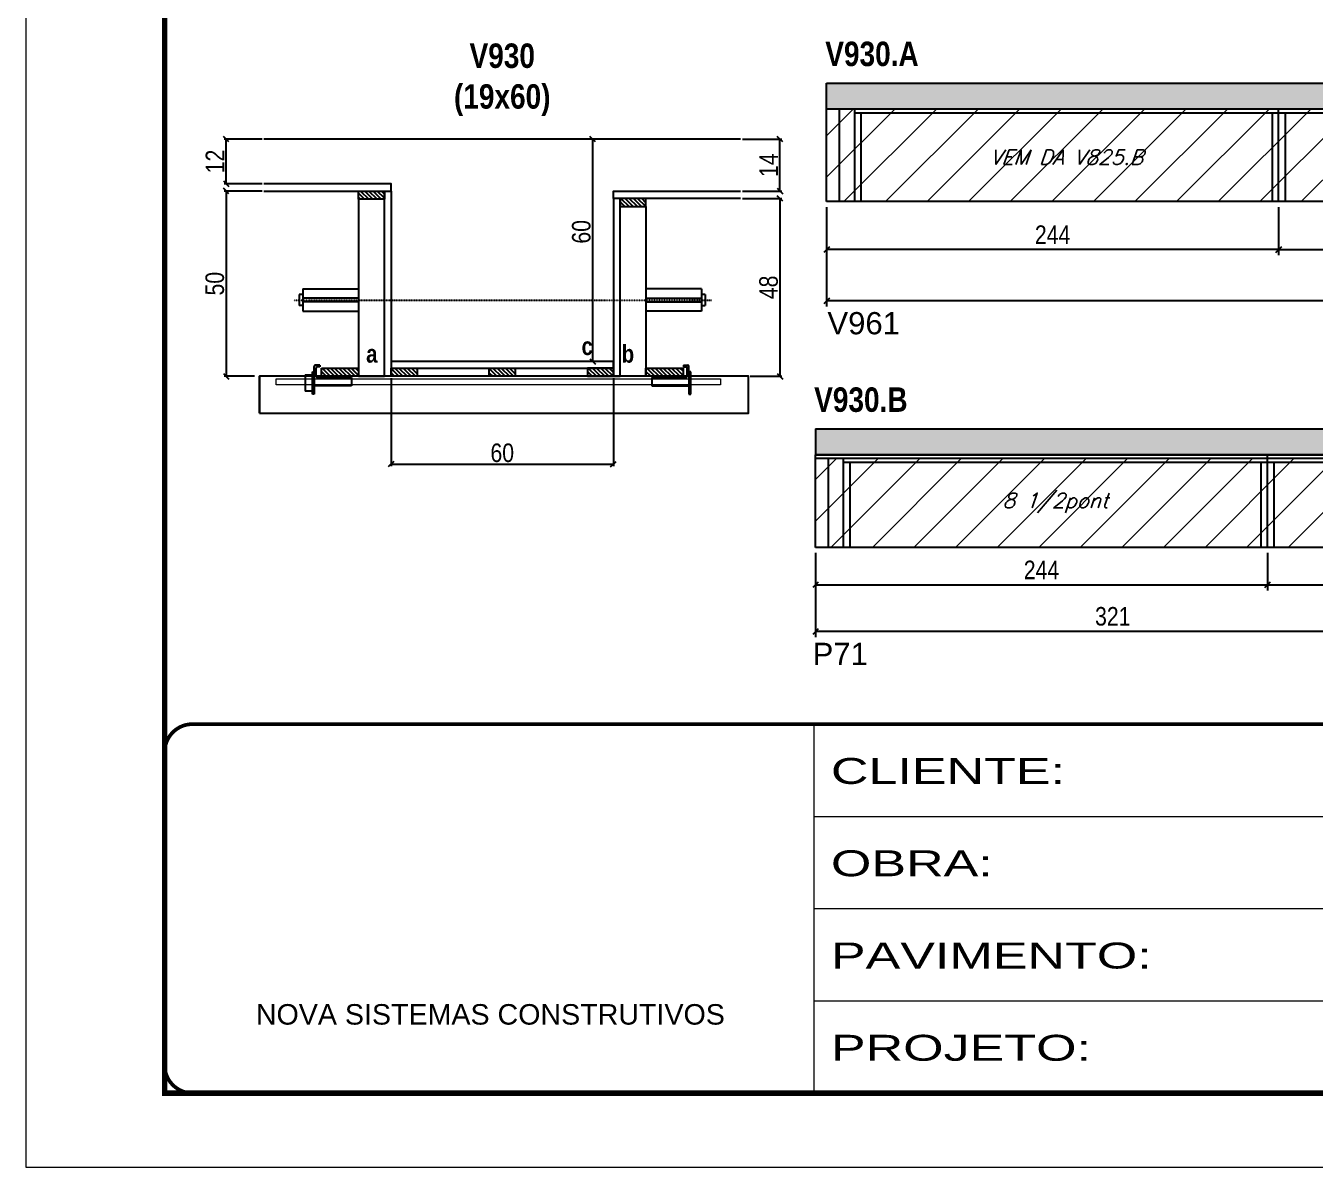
# Model space of a CAD drawing. Extents: x 3309 to 9563, y -2522 to 14608.
# Drawn here: x 8078 to 8774, y 8964 to 9580 of the extents above; entities that cross this region are included whole.
import ezdxf

# ---------------------------------------------------------------- set-up
doc = ezdxf.new("R2010")
doc.units = 0
for name, pattern in [('CONTINUO', [0]), ('DASHED', [0.75, 0.5, -0.25]), ('HIDDEN', [0.375, 0.25, -0.125])]:
    doc.linetypes.add(name, pattern=pattern)
for name, color, linetype in [('5', 5, 'Continuous'), ('barrote', 251, 'Continuous'), ('COTA', 241, 'Continuous'), ('detalhes', 4, 'Continuous'), ('NOMENCLATURA', 7, 'Continuous'), ('Painéis', 200, 'Continuous'), ('presilha', 1, 'Continuous'), ('SARR_2.2x10', 60, 'Continuous'), ('SARR_2.2x7', 40, 'Continuous'), ('SARR_3.5x7', 81, 'Continuous'), ('TENSOR', 3, 'Continuous'), ('texto', 7, 'Continuous')]:
    doc.layers.add(name, color=color, linetype=linetype)
for name, color, linetype, lineweight in [('CONCRETO', 251, 'Continuous', 25), ('Folhas', 255, 'Continuous', 9), ('Hachura', 251, 'Continuous', 9), ('SARRAFO DE PRESSAO', 251, 'DASHED', 9), ('SCO-___-LAJ', 2, 'Continuous', 0)]:
    doc.layers.add(name, color=color, linetype=linetype, lineweight=lineweight)
doc.styles.add('ARIAL', font='arial.ttf')
doc.styles.add('COTA TECNICA', font='techl___.ttf', dxfattribs={"height": 10})
doc.styles.add('COTA TECNICA 2X', font='techl___.ttf', dxfattribs={"height": 10})
doc.styles.add('Romans', font='romans.shx')
doc.styles.get("Standard").update_dxf_attribs({"font": 'arial.ttf'})
doc.styles.add('TECNICA', font='techb___.ttf', dxfattribs={"height": 10})
doc.styles.add('Tecnologia', font='')
doc.styles.get('Tecnologia').set_extended_font_data('Forgotten Futurist')
doc.dimstyles.new('PAINEL', dxfattribs={"dimtxt": 10, "dimasz": 3, "dimexe": 3, "dimexo": 3, "dimgap": 3, "dimtad": 1, "dimdec": 1, "dimzin": 12, "dimdsep": 46, "dimtxsty": 'COTA TECNICA', "dimblk1": 'OBLIQUE', "dimblk2": 'OBLIQUE', "dimsah": 1, "dimcen": 0.9, "dimclrd": 4, "dimclre": 4, "dimclrt": 240, "dimadec": 1, "dimazin": 3, "dimtfac": 1, "dimtdec": 1, "dimtmove": 0, "dimatfit": 3, "dimfxl": 1, "dimtolj": 1, "dimtzin": 12, "dimarcsym": 0})
doc.dimstyles.new('SECAO', dxfattribs={"dimscale": 0.333333, "dimtxt": 5, "dimasz": 9, "dimexe": 3, "dimexo": 3, "dimgap": 3, "dimtad": 1, "dimdec": 1, "dimlfac": 0.5, "dimzin": 12, "dimdsep": 46, "dimtxsty": 'COTA TECNICA 2X', "dimblk1": 'OBLIQUE', "dimblk2": 'OBLIQUE', "dimsah": 1, "dimcen": 0.9, "dimclrd": 4, "dimclre": 4, "dimclrt": 240, "dimadec": 1, "dimazin": 3, "dimtfac": 1, "dimtdec": 1, "dimtmove": 0, "dimatfit": 3, "dimfxl": 1, "dimtolj": 1, "dimtzin": 12, "dimarcsym": 0})

# ---------------------------------------------------------------- blocks, each defined once
blk = doc.blocks.new('9999999999')
at = {"color": 30, "linetype": 'CONTINUO'}
for p, q in [((98564.56, 34230.21), (98564.56, 34429.45)), ((98564.56, 34379.64), (99583.98, 34379.64)), ((98564.56, 34329.83), (99487.98, 34329.83)), ((98564.56, 34280.02), (99487.98, 34280.02))]:
    blk.add_line(p, q, dxfattribs=at)
at = {"color": 30, "linetype": 'CONTINUO', "const_width": 2}
blk.add_lwpolyline([(99583.98, 34230.21), (99583.98, 34414.45, 0.414214), (99568.98, 34429.45), (98228.98, 34429.45, 0.414214), (98213.98, 34414.45), (98213.98, 34245.21, 0.414214), (98228.98, 34230.21), (99583.98, 34230.21)], format="xyb", dxfattribs=at)
at = {"layer": 'Folhas'}
blk.add_lwpolyline([(98138.98, 34190.21), (99623.98, 34190.21), (99623.98, 35240.21), (98138.98, 35240.21)], close=True, dxfattribs=at)
at = {"layer": 'Folhas', "color": 30, "const_width": 3}
blk.add_lwpolyline([(98213.98, 34230.21), (99583.98, 34230.21), (99583.98, 35200.21), (98213.98, 35200.21)], close=True, dxfattribs=at)
at = {"color": 7, "linetype": 'Continuous', "ltscale": 5, "style": 'ARIAL'}
blk.add_text('NOVA SISTEMAS CONSTRUTIVOS', height=11.0592, dxfattribs=at).set_placement((98263.19, 34267.21))
at = {"layer": 'Folhas', "color": 7, "style": 'Tecnologia', "width": 1.5}
for s, p in [('CLIENTE:', (98573.65, 34397.17)), ('OBRA:', (98573.65, 34347.31)), ('PAVIMENTO:', (98573.65, 34297.5)), ('PROJETO:', (98573.65, 34247.69))]:
    blk.add_text(s, height=14, dxfattribs=at).set_placement(p)
blk = doc.blocks.new('PRESILHA METÁLICA 1')
at = {"layer": 'presilha'}
for p, q in [((12, 21), (8.6, 21)), ((12, 21), (12, 19.5)), ((0, 13), (6, 13)), ((0, 13), (0, 0)), ((6, 15.5), (7.5, 15.5)), ((6, -2.5), (6, 15.5)), ((6, 13), (6, 0)), ((7.5, 10.6), (7.5, 19.9)), ((7.5, 15.5), (7.5, -2.5)), ((9, 11.6), (9, 18.9)), ((12, 19.5), (9.6, 19.5)), ((37.5, 11), (9.6, 11)), ((37.5, 11), (37.5, 4.1)), ((6, 0), (0, 0)), ((37.5, 4.1), (7.5, 4.1)), ((7.5, -2.5), (6, -2.5))]:
    blk.add_line(p, q, dxfattribs=at)
for centre, radius, start, end in [((8.6, 19.9), 1.14, 90, 180), ((9.6, 18.9), 0.57, 90, 180), ((9.6, 11.6), 0.57, 180, 270)]:
    blk.add_arc(centre, radius, start, end, dxfattribs=at)
blk = doc.blocks.new('PRESILHA METÁLICA 2')
at = {"layer": 'presilha'}
for p, q in [((-5.2, 23.5), (-5.2, 22)), ((-5.2, 23.5), (-1.9, 23.5)), ((-5.2, 22), (-2.8, 22)), ((-2.2, 14.1), (-2.2, 21.4)), ((-0.8, 14.6), (-0.8, 22.4)), ((-30.8, 13.5), (-30.8, 6.6)), ((-30.8, 13.5), (-2.8, 13.5)), ((0.8, 18), (-0.8, 18)), ((-0.8, 18), (-0.8, 0)), ((0.8, 0), (0.8, 18)), ((-30.8, 6.6), (-0.8, 6.6)), ((-0.8, 0), (0.8, 0))]:
    blk.add_line(p, q, dxfattribs=at)
for centre, radius, start, end in [((-2.8, 21.4), 0.57, 0, 90), ((-1.9, 22.4), 1.14, 0, 90), ((-2.8, 14.1), 0.57, 270, 0)]:
    blk.add_arc(centre, radius, start, end, dxfattribs=at)
blk = doc.blocks.new('_Oblique')
at = {"color": 0, "linetype": 'ByBlock', "lineweight": -2}
blk.add_line((-0.5, -0.5), (0.5, 0.5), dxfattribs=at)
blk = doc.blocks.new('*D1889')
at = {"layer": 'COTA', "color": 4, "lineweight": -2, "transparency": 16777216}
for p, q in [((8205.4, 9490.62), (8185.05, 9490.62)), ((8186.05, 9490.62), (8186.05, 9390.62)), ((8201.28, 9390.62), (8185.05, 9390.62))]:
    blk.add_line(p, q, dxfattribs=at)
at = {"layer": 'Defpoints', "color": 0, "transparency": 16777216}
for p in [(8206.4, 9490.62), (8186.05, 9390.62), (8202.28, 9390.62)]:
    blk.add_point(p, dxfattribs=at)
at = {"layer": 'COTA', "color": 4, "lineweight": -2, "transparency": 16777216, "xscale": 3, "yscale": 3, "zscale": 3}
for p, rotation in [((8186.05, 9490.62), 90), ((8186.05, 9390.62), 270)]:
    blk.add_blockref('_Oblique', p, dxfattribs=dict(at, rotation=rotation))
at = {"layer": 'COTA', "color": 240, "transparency": 16777216, "insert": (8179.94, 9440.62), "char_height": 10, "attachment_point": 5, "rotation": 90, "style": 'COTA TECNICA 2X'}
blk.add_mtext('\\A1;50', dxfattribs=at)
blk = doc.blocks.new('*D1890')
at = {"layer": 'COTA', "color": 4, "lineweight": -2, "transparency": 16777216}
for p, q in [((8464.79, 9486.62), (8486.01, 9486.62)), ((8485.01, 9486.62), (8485.01, 9390.62)), ((8468.91, 9390.62), (8486.01, 9390.62))]:
    blk.add_line(p, q, dxfattribs=at)
at = {"layer": 'Defpoints', "color": 0, "transparency": 16777216}
for p in [(8463.79, 9486.62), (8467.91, 9390.62), (8485.01, 9390.62)]:
    blk.add_point(p, dxfattribs=at)
at = {"layer": 'COTA', "color": 4, "lineweight": -2, "transparency": 16777216, "xscale": 3, "yscale": 3, "zscale": 3}
for p, rotation in [((8485.01, 9486.62), 90), ((8485.01, 9390.62), 270)]:
    blk.add_blockref('_Oblique', p, dxfattribs=dict(at, rotation=rotation))
at = {"layer": 'COTA', "color": 240, "transparency": 16777216, "insert": (8478.92, 9438.62), "char_height": 10, "attachment_point": 5, "rotation": 90, "style": 'COTA TECNICA 2X'}
blk.add_mtext('\\A1;48', dxfattribs=at)
blk = doc.blocks.new('*D1891')
at = {"layer": 'COTA', "color": 4, "lineweight": -2, "transparency": 16777216}
for p, q in [((8394.1, 9518.62), (8382.92, 9518.62)), ((8383.92, 9398.62), (8383.92, 9518.62)), ((8394.1, 9398.62), (8382.92, 9398.62))]:
    blk.add_line(p, q, dxfattribs=at)
at = {"layer": 'Defpoints', "color": 0, "transparency": 16777216}
for p in [(8383.92, 9518.62), (8395.1, 9518.62), (8395.1, 9398.62)]:
    blk.add_point(p, dxfattribs=at)
at = {"layer": 'COTA', "color": 4, "lineweight": -2, "transparency": 16777216, "xscale": 3, "yscale": 3, "zscale": 3}
for p, rotation in [((8383.92, 9518.62), 90), ((8383.92, 9398.62), 270)]:
    blk.add_blockref('_Oblique', p, dxfattribs=dict(at, rotation=rotation))
at = {"layer": 'COTA', "color": 240, "transparency": 16777216, "insert": (8377.82, 9468.62), "char_height": 10, "attachment_point": 5, "rotation": 90, "style": 'COTA TECNICA 2X'}
blk.add_mtext('\\A1;60', dxfattribs=at)
blk = doc.blocks.new('*D1892')
at = {"layer": 'COTA', "color": 4, "lineweight": -2, "transparency": 16777216}
for p, q in [((8464.79, 9518.62), (8486.01, 9518.62)), ((8485.01, 9490.62), (8485.01, 9518.62)), ((8464.79, 9490.62), (8486.01, 9490.62))]:
    blk.add_line(p, q, dxfattribs=at)
at = {"layer": 'Defpoints', "color": 0, "transparency": 16777216}
for p in [(8463.79, 9518.62), (8485.01, 9518.62), (8463.79, 9490.62)]:
    blk.add_point(p, dxfattribs=at)
at = {"layer": 'COTA', "color": 4, "lineweight": -2, "transparency": 16777216, "xscale": 3, "yscale": 3, "zscale": 3}
for p, rotation in [((8485.01, 9518.62), 90), ((8485.01, 9490.62), 270)]:
    blk.add_blockref('_Oblique', p, dxfattribs=dict(at, rotation=rotation))
at = {"layer": 'COTA', "color": 240, "transparency": 16777216, "insert": (8478.94, 9504.62), "char_height": 10, "attachment_point": 5, "rotation": 90, "style": 'COTA TECNICA 2X'}
blk.add_mtext('\\A1;14', dxfattribs=at)
blk = doc.blocks.new('*D1893')
at = {"layer": 'COTA', "color": 4, "lineweight": -2, "transparency": 16777216}
for p, q in [((8205.4, 9518.62), (8185.05, 9518.62)), ((8186.05, 9494.62), (8186.05, 9518.62)), ((8205.4, 9494.62), (8185.05, 9494.62))]:
    blk.add_line(p, q, dxfattribs=at)
at = {"layer": 'Defpoints', "color": 0, "transparency": 16777216}
for p in [(8186.05, 9518.62), (8206.4, 9518.62), (8206.4, 9494.62)]:
    blk.add_point(p, dxfattribs=at)
at = {"layer": 'COTA', "color": 4, "lineweight": -2, "transparency": 16777216, "xscale": 3, "yscale": 3, "zscale": 3}
for p, rotation in [((8186.05, 9518.62), 90), ((8186.05, 9494.62), 270)]:
    blk.add_blockref('_Oblique', p, dxfattribs=dict(at, rotation=rotation))
at = {"layer": 'COTA', "color": 240, "transparency": 16777216, "insert": (8179.99, 9506.62), "char_height": 10, "attachment_point": 5, "rotation": 90, "style": 'COTA TECNICA 2X'}
blk.add_mtext('\\A1;12', dxfattribs=at)
blk = doc.blocks.new('*D1894')
at = {"layer": 'COTA', "color": 4, "lineweight": -2, "transparency": 16777216}
for p, q in [((8275.1, 9389.62), (8275.1, 9342.15)), ((8395.1, 9389.62), (8395.1, 9342.15)), ((8275.1, 9343.15), (8395.1, 9343.15))]:
    blk.add_line(p, q, dxfattribs=at)
at = {"layer": 'Defpoints', "color": 0, "transparency": 16777216}
for p in [(8275.1, 9390.62), (8395.1, 9390.62), (8395.1, 9343.15)]:
    blk.add_point(p, dxfattribs=at)
at = {"layer": 'COTA', "color": 4, "lineweight": -2, "transparency": 16777216, "xscale": 3, "yscale": 3, "zscale": 3, "rotation": 180}
blk.add_blockref('_Oblique', (8275.1, 9343.15), dxfattribs=at)
at = {"layer": 'COTA', "color": 4, "lineweight": -2, "transparency": 16777216, "xscale": 3, "yscale": 3, "zscale": 3}
blk.add_blockref('_Oblique', (8395.1, 9343.15), dxfattribs=at)
at = {"layer": 'COTA', "color": 240, "transparency": 16777216, "insert": (8335.1, 9349.25), "char_height": 10, "attachment_point": 5, "style": 'COTA TECNICA 2X'}
blk.add_mtext('\\A1;60', dxfattribs=at)
blk = doc.blocks.new('*D1895')
at = {"layer": 'COTA', "color": 4, "linetype": 'ByBlock', "lineweight": -2, "transparency": 16777216}
for p, q in [((8510.22, 9481.92), (8510.22, 9456.01)), ((8754.22, 9481.92), (8754.22, 9456.01)), ((8754.22, 9459.01), (8510.22, 9459.01))]:
    blk.add_line(p, q, dxfattribs=at)
at = {"layer": 'Defpoints', "color": 0, "linetype": 'ByBlock', "transparency": 16777216}
for p in [(8510.22, 9484.92), (8754.22, 9484.92), (8510.22, 9459.01)]:
    blk.add_point(p, dxfattribs=at)
at = {"layer": 'COTA', "color": 4, "linetype": 'ByBlock', "lineweight": -2, "transparency": 16777216, "xscale": 3, "yscale": 3, "zscale": 3, "rotation": 180}
blk.add_blockref('_Oblique', (8510.22, 9459.01), dxfattribs=at)
at = {"layer": 'COTA', "color": 4, "linetype": 'ByBlock', "lineweight": -2, "transparency": 16777216, "xscale": 3, "yscale": 3, "zscale": 3}
blk.add_blockref('_Oblique', (8754.22, 9459.01), dxfattribs=at)
at = {"layer": 'COTA', "color": 240, "linetype": 'ByBlock', "transparency": 16777216, "insert": (8632.22, 9467.08), "char_height": 10, "attachment_point": 5, "style": 'COTA TECNICA'}
blk.add_mtext('\\A1;244', dxfattribs=at)
blk = doc.blocks.new('*D1898')
at = {"layer": 'COTA', "color": 4, "linetype": 'ByBlock', "lineweight": -2, "transparency": 16777216}
for p, q in [((8510.22, 9481.92), (8510.22, 9428.3)), ((9469.72, 9481.92), (9469.72, 9428.3)), ((9469.72, 9431.3), (8510.22, 9431.3))]:
    blk.add_line(p, q, dxfattribs=at)
at = {"layer": 'Defpoints', "color": 0, "linetype": 'ByBlock', "transparency": 16777216}
for p in [(8510.22, 9484.92), (9469.72, 9484.92), (8510.22, 9431.3)]:
    blk.add_point(p, dxfattribs=at)
at = {"layer": 'COTA', "color": 4, "linetype": 'ByBlock', "lineweight": -2, "transparency": 16777216, "xscale": 3, "yscale": 3, "zscale": 3, "rotation": 180}
blk.add_blockref('_Oblique', (8510.22, 9431.3), dxfattribs=at)
at = {"layer": 'COTA', "color": 4, "linetype": 'ByBlock', "lineweight": -2, "transparency": 16777216, "xscale": 3, "yscale": 3, "zscale": 3}
blk.add_blockref('_Oblique', (9469.72, 9431.3), dxfattribs=at)
at = {"layer": 'COTA', "color": 240, "linetype": 'ByBlock', "transparency": 16777216, "insert": (8989.97, 9439.44), "char_height": 10, "attachment_point": 5, "style": 'COTA TECNICA'}
blk.add_mtext('\\A1;959.5', dxfattribs=at)
blk = doc.blocks.new('*D1896')
at = {"layer": 'COTA', "color": 4, "lineweight": -2, "transparency": 16777216}
for p, q in [((8754.22, 9481.92), (8754.22, 9456.01)), ((8998.22, 9481.92), (8998.22, 9456.01)), ((8754.22, 9459.01), (8998.22, 9459.01))]:
    blk.add_line(p, q, dxfattribs=at)
at = {"layer": 'Defpoints', "color": 0, "transparency": 16777216}
for p in [(8754.22, 9484.92, 0), (8998.22, 9484.92, 0), (8998.22, 9459.01)]:
    blk.add_point(p, dxfattribs=at)
at = {"layer": 'COTA', "color": 4, "lineweight": -2, "transparency": 16777216, "xscale": 3, "yscale": 3, "zscale": 3, "rotation": 180}
blk.add_blockref('_Oblique', (8754.22, 9459.01), dxfattribs=at)
at = {"layer": 'COTA', "color": 4, "lineweight": -2, "transparency": 16777216, "xscale": 3, "yscale": 3, "zscale": 3}
blk.add_blockref('_Oblique', (8998.22, 9459.01), dxfattribs=at)
at = {"layer": 'COTA', "color": 240, "transparency": 16777216, "insert": (8876.22, 9467.08), "char_height": 10, "attachment_point": 5, "style": 'COTA TECNICA'}
blk.add_mtext('\\A1;244', dxfattribs=at)
blk = doc.blocks.new('*D1905')
at = {"layer": 'COTA', "color": 4, "linetype": 'ByBlock', "lineweight": -2, "transparency": 16777216}
for p, q in [((8504.22, 9295.24), (8504.22, 9249.74)), ((8825.18, 9295.24), (8825.18, 9249.74)), ((8825.18, 9252.74), (8504.22, 9252.74))]:
    blk.add_line(p, q, dxfattribs=at)
at = {"layer": 'Defpoints', "color": 0, "linetype": 'ByBlock', "transparency": 16777216}
for p in [(8504.22, 9298.24), (8825.18, 9298.24), (8504.22, 9252.74)]:
    blk.add_point(p, dxfattribs=at)
at = {"layer": 'COTA', "color": 4, "linetype": 'ByBlock', "lineweight": -2, "transparency": 16777216, "xscale": 3, "yscale": 3, "zscale": 3, "rotation": 180}
blk.add_blockref('_Oblique', (8504.22, 9252.74), dxfattribs=at)
at = {"layer": 'COTA', "color": 4, "linetype": 'ByBlock', "lineweight": -2, "transparency": 16777216, "xscale": 3, "yscale": 3, "zscale": 3}
blk.add_blockref('_Oblique', (8825.18, 9252.74), dxfattribs=at)
at = {"layer": 'COTA', "color": 240, "linetype": 'ByBlock', "transparency": 16777216, "insert": (8664.7, 9260.96), "char_height": 10, "attachment_point": 5, "style": 'COTA TECNICA'}
blk.add_mtext('\\A1;321', dxfattribs=at)
blk = doc.blocks.new('*D1903')
at = {"layer": 'COTA', "color": 4, "lineweight": -2, "transparency": 16777216}
for p, q in [((8504.22, 9295.24), (8504.22, 9274.99)), ((8748.22, 9295.24), (8748.22, 9274.99)), ((8504.22, 9277.99), (8748.22, 9277.99))]:
    blk.add_line(p, q, dxfattribs=at)
at = {"layer": 'Defpoints', "color": 0, "transparency": 16777216}
for p in [(8504.22, 9298.24), (8748.22, 9298.24), (8748.22, 9277.99)]:
    blk.add_point(p, dxfattribs=at)
at = {"layer": 'COTA', "color": 4, "lineweight": -2, "transparency": 16777216, "xscale": 3, "yscale": 3, "zscale": 3, "rotation": 180}
blk.add_blockref('_Oblique', (8504.22, 9277.99), dxfattribs=at)
at = {"layer": 'COTA', "color": 4, "lineweight": -2, "transparency": 16777216, "xscale": 3, "yscale": 3, "zscale": 3}
blk.add_blockref('_Oblique', (8748.22, 9277.99), dxfattribs=at)
at = {"layer": 'COTA', "color": 240, "transparency": 16777216, "insert": (8626.22, 9286.07), "char_height": 10, "attachment_point": 5, "style": 'COTA TECNICA'}
blk.add_mtext('\\A1;244', dxfattribs=at)
blk = doc.blocks.new('*D1904')
at = {"layer": 'COTA', "color": 4, "lineweight": -2, "transparency": 16777216}
for p, q in [((8748.22, 9295.24), (8748.22, 9274.99)), ((8825.18, 9295.24), (8825.18, 9274.99)), ((8748.22, 9277.99), (8825.18, 9277.99))]:
    blk.add_line(p, q, dxfattribs=at)
at = {"layer": 'Defpoints', "color": 0, "transparency": 16777216}
for p in [(8748.22, 9298.24), (8825.18, 9298.24), (8825.18, 9277.99)]:
    blk.add_point(p, dxfattribs=at)
at = {"layer": 'COTA', "color": 4, "lineweight": -2, "transparency": 16777216, "xscale": 3, "yscale": 3, "zscale": 3, "rotation": 180}
blk.add_blockref('_Oblique', (8748.22, 9277.99), dxfattribs=at)
at = {"layer": 'COTA', "color": 4, "lineweight": -2, "transparency": 16777216, "xscale": 3, "yscale": 3, "zscale": 3}
blk.add_blockref('_Oblique', (8825.18, 9277.99), dxfattribs=at)
at = {"layer": 'COTA', "color": 240, "transparency": 16777216, "insert": (8786.7, 9286.07), "char_height": 10, "attachment_point": 5, "style": 'COTA TECNICA'}
blk.add_mtext('\\A1;77', dxfattribs=at)

msp = doc.modelspace()

# ---------------------------------------------------------------- hatches: boundary and pattern name
at = {"layer": 'COTA'}
h = msp.add_hatch(dxfattribs=at)
h.set_pattern_fill('AR-CONC', color=256, scale=0.03)
h.set_pattern_definition([(50, (1583.474, -3727.0836), (5.4655401, -0.4781726), [0.5715, -6.2865]), (355, (1583.474, -3727.0836), (-1.0573026, 5.7317054), [0.4572, -5.0292175]), (100.451445, (1583.9296, -3727.1234), (4.4082374, 5.2535326), [0.4857003, -5.3427073]), (46.1842, (1583.474, -3725.5596), (8.1323712, -1.2612698), [0.85725, -9.42975]), (96.63556, (1584.152, -3725.665), (7.122124, 7.4227837), [0.7285507, -8.0140682]), (351.18415, (1583.474, -3725.5596), (7.122124, 7.4227837), [0.685799, -7.543792]), (21, (1584.236, -3725.9406), (4.5484317, -3.067956), [0.5715, -6.2865]), (326, (1584.236, -3725.9406), (1.8540609, 5.525639), [0.4572, -5.0292]), (71.451445, (1584.615, -3726.196), (6.4024926, 2.457683), [0.4857003, -5.3426981]), (37.5, (1583.4742, -3727.0836), (0.0926581, 2.53665117), [0, -4.96824, 0, -5.1054, 0, -5.04825]), (7.5, (1583.4742, -3727.0836), (2.00458988, 3.00541724), [0, -2.91084, 0, -4.85394, 0, -1.92405]), (327.5, (1581.775, -3727.0836), (4.06771786, -0.17186232), [0, -1.905, 0, -5.9436, 0, -7.8867]), (317.5, (1581.013, -3727.0836), (4.44387544, 0.7627947), [0, -2.4765, 0, -3.94716, 0, -5.6007])])
h.paths.add_polyline_path([(8510.22, 9548.92), (8510.22, 9534.92), (9469.72, 9534.92), (9469.72, 9548.92)])
h = msp.add_hatch(dxfattribs=at)
h.set_pattern_fill('AR-CONC', color=256, scale=0.03)
h.set_pattern_definition([(50, (4768.5, 773.3243), (5.46554, -0.4781726), [0.5715, -6.2865]), (355, (4768.5, 773.3243), (-1.0573026, 5.7317054), [0.4572, -5.0292175]), (100.451445, (4768.9555, 773.2845), (4.4082374, 5.2535326), [0.4857003, -5.3427073]), (46.1842, (4768.5, 774.848), (8.132371, -1.26127), [0.85725, -9.42975]), (96.63556, (4769.178, 774.743), (7.122124, 7.422784), [0.728551, -8.014068]), (351.18415, (4768.5, 774.848), (7.122124, 7.422784), [0.685799, -7.543792]), (21, (4769.262, 774.4673), (4.5484317, -3.067956), [0.5715, -6.2865]), (326, (4769.262, 774.4673), (1.854061, 5.525639), [0.4572, -5.0292]), (71.451445, (4769.641, 774.2117), (6.4024926, 2.457683), [0.4857003, -5.342698]), (37.5, (4768.5, 773.3243), (0.0926581, 2.53665117), [0, -4.96824, 0, -5.1054, 0, -5.04825]), (7.5, (4768.5, 773.3243), (2.0045899, 3.00541724), [0, -2.91084, 0, -4.85394, 0, -1.92405]), (327.5, (4766.8007, 773.3243), (4.06771786, -0.1718623), [0, -1.905, 0, -5.9436, 0, -7.8867]), (317.5, (4766.0387, 773.3243), (4.4438754, 0.7627947), [0, -2.4765, 0, -3.94716, 0, -5.6007])])
h.paths.add_polyline_path([(9163.14, 9298.24), (9183.14, 9298.24), (9183.14, 9348.24), (9501.1, 9348.24), (9501.1, 9362.24), (8504.22, 9362.24), (8504.22, 9348.24), (8825.18, 9348.24), (8825.18, 9298.24), (8845.18, 9298.24), (8845.18, 9348.24), (9163.14, 9348.24)])
at = {"layer": 'Hachura', "linetype": 'ByBlock'}
h = msp.add_hatch(dxfattribs=at)
h.set_pattern_fill('ANSI31', color=256, scale=5)
h.paths.add_polyline_path([(8510.22, 9534.92), (8510.22, 9484.92), (8754.22, 9484.92), (8754.22, 9534.92)])
h.paths.add_polyline_path([(8754.22, 9534.92), (8754.22, 9484.92), (8998.22, 9484.92), (8998.22, 9534.92)])
h.paths.add_polyline_path([(9242.22, 9484.92), (9242.22, 9532.92), (8998.22, 9532.92), (8998.22, 9484.92)])
h.paths.add_polyline_path([(9242.22, 9532.92), (9242.22, 9484.92), (9469.72, 9484.92), (9469.72, 9532.92)])
h.paths.add_polyline_path([(9427.14, 9346.24), (9427.14, 9298.24), (9501.1, 9298.24), (9501.1, 9346.24)])
h.paths.add_polyline_path([(9183.14, 9346.24), (9183.14, 9298.24), (9427.14, 9298.24), (9427.14, 9346.24)])
h.paths.add_polyline_path([(9163.14, 9298.24), (9163.14, 9346.24), (9089.18, 9346.24), (9089.18, 9298.24)])
h.paths.add_polyline_path([(9089.18, 9298.24), (9089.18, 9346.24), (8845.18, 9346.24), (8845.18, 9298.24)])
h.paths.add_polyline_path([(8825.18, 9298.24), (8825.18, 9346.24), (8748.22, 9346.24), (8748.22, 9298.24)])
h.paths.add_polyline_path([(8748.22, 9298.24), (8748.22, 9346.24), (8504.22, 9346.24), (8504.22, 9298.24)])
at = {"layer": 'SARR_2.2x10'}
h = msp.add_hatch(dxfattribs=at)
h.set_pattern_fill('ANSI31', color=256, scale=0.5, angle=90)
h.set_pattern_definition([(135, (41431.0346, -114121.5484), (-1.122532015, -1.122532015), [])])
h.paths.add_polyline_path([(8237.5, 9395.02), (8237.5, 9390.62), (8257.5, 9390.62), (8257.5, 9395.02)])
h = msp.add_hatch(dxfattribs=at)
h.set_pattern_fill('ANSI31', color=256, scale=0.5, angle=90)
h.set_pattern_definition([(135, (41606.2346, -114121.5484), (-1.122532015, -1.122532015), [])])
h.paths.add_polyline_path([(8412.7, 9395.02), (8412.7, 9390.62), (8432.7, 9390.62), (8432.7, 9395.02)])
at = {"layer": 'SARR_2.2x7'}
h = msp.add_hatch(dxfattribs=at)
h.set_pattern_fill('ANSI31', color=256, scale=0.5, angle=90)
h.set_pattern_definition([(135, (41445.0346, -114025.9484), (-1.122532015, -1.122532015), [])])
h.paths.add_polyline_path([(8271.5, 9490.62), (8271.5, 9486.22), (8257.5, 9486.22), (8257.5, 9490.62)])
h = msp.add_hatch(dxfattribs=at)
h.set_pattern_fill('ANSI31', color=256, scale=0.5, angle=90)
h.set_pattern_definition([(135, (41507.0346, -114029.9484), (-1.122532015, -1.122532015), [])])
h.paths.add_polyline_path([(8398.7, 9486.62), (8398.7, 9482.22), (8412.7, 9482.22), (8412.7, 9486.62)])
h = msp.add_hatch(dxfattribs=at)
h.set_pattern_fill('ANSI31', color=256, scale=0.5, angle=90)
h.set_pattern_definition([(135, (41510.6346, -114121.5484), (-1.122532015, -1.122532015), [])])
h.paths.add_polyline_path([(8289.1, 9390.62), (8289.1, 9395.02), (8275.1, 9395.02), (8275.1, 9390.62)])
h = msp.add_hatch(dxfattribs=at)
h.set_pattern_fill('ANSI31', color=256, scale=0.5, angle=90)
h.set_pattern_definition([(135, (41563.6346, -114121.5484), (-1.122532015, -1.122532015), [])])
h.paths.add_polyline_path([(8342.1, 9390.62), (8342.1, 9395.02), (8328.1, 9395.02), (8328.1, 9390.62)])
h = msp.add_hatch(dxfattribs=at)
h.set_pattern_fill('ANSI31', color=256, scale=0.5, angle=90)
h.set_pattern_definition([(135, (41592.6346, -114121.5484), (-1.122532015, -1.122532015), [])])
h.paths.add_polyline_path([(8381.1, 9395.02), (8381.1, 9390.62), (8395.1, 9390.62), (8395.1, 9395.02)])

# ---------------------------------------------------------------- linework, layer by layer
at = {"ltscale": 3}
for p, q in [((8225.5, 9434.79), (8225.5, 9428.79)), ((8227.5, 9434.79), (8225.5, 9434.79)), ((8227.5, 9437.79), (8227.5, 9425.79)), ((8227.5, 9437.79), (8257.5, 9437.79)), ((8257.5, 9432.79), (8227.5, 9432.79)), ((8442.7, 9437.79), (8412.7, 9437.79)), ((8412.7, 9432.79), (8442.7, 9432.79)), ((8442.7, 9437.79), (8442.7, 9425.79)), ((8444.7, 9434.79), (8442.7, 9434.79)), ((8444.7, 9434.79), (8444.7, 9428.79)), ((8227.5, 9428.79), (8225.5, 9428.79)), ((8257.5, 9430.79), (8227.5, 9430.79)), ((8227.5, 9425.79), (8257.5, 9425.79)), ((8412.7, 9430.79), (8442.7, 9430.79)), ((8442.7, 9425.79), (8412.7, 9425.79)), ((8442.7, 9428.79), (8444.7, 9428.79))]:
    msp.add_line(p, q, dxfattribs=at)
at = {"layer": 'barrote'}
msp.add_lwpolyline([(8204.04, 9370.62), (8467.96, 9370.62), (8467.96, 9390.62), (8204.04, 9390.62)], close=True, dxfattribs=at)
at = {"layer": 'CONCRETO', "linetype": 'Continuous'}
msp.add_line((8463.79, 9518.62), (8206.4, 9518.62), dxfattribs=at)
at = {"layer": 'COTA'}
for p, q in [((8510.22, 9534.92, 0), (8510.22, 9548.92, 0)), ((8510.22, 9548.92, 0), (9469.72, 9548.92, 0)), ((8504.22, 9362.24, 0), (8504.22, 9348.24, 0)), ((8504.22, 9362.24, 0), (9501.1, 9362.24, 0))]:
    msp.add_line(p, q, dxfattribs=at)
at = {"layer": 'detalhes', "color": 250}
msp.add_line((8204.04, 9370.62), (8204.04, 9390.62), dxfattribs=at)
at = {"layer": 'Painéis', "linetype": 'ByBlock'}
for p, q in [((9469.72, 9534.92, 0), (8510.22, 9534.92, 0)), ((8510.22, 9484.92, 0), (8510.22, 9534.92, 0)), ((8754.22, 9484.92, 0), (8754.22, 9534.92, 0)), ((9469.72, 9484.92, 0), (8510.22, 9484.92, 0)), ((8825.18, 9348.24, 0), (8504.22, 9348.24, 0)), ((8504.22, 9298.24, 0), (8504.22, 9348.24, 0)), ((8748.22, 9298.24, 0), (8748.22, 9348.24, 0)), ((8825.18, 9298.24, 0), (8504.22, 9298.24, 0))]:
    msp.add_line(p, q, dxfattribs=at)
at = {"layer": 'Painéis', "linetype": 'Continuous', "elevation": 0}
for points in [[(8206.4, 9490.62), (8275.1, 9490.62), (8275.1, 9494.62), (8206.4, 9494.62)], [(8463.79, 9486.62), (8395.1, 9486.62), (8395.1, 9490.62), (8463.79, 9490.62)]]:
    msp.add_lwpolyline(points, dxfattribs=at)
at = {"layer": 'Painéis', "linetype": 'Continuous'}
for points in [[(8271.5, 9390.62), (8271.5, 9490.62), (8275.1, 9490.62), (8275.1, 9390.62)], [(8398.7, 9390.62), (8398.7, 9486.62), (8395.1, 9486.62), (8395.1, 9390.62)], [(8395.1, 9398.62), (8275.1, 9398.62), (8275.1, 9395.02), (8395.1, 9395.02)]]:
    msp.add_lwpolyline(points, close=True, dxfattribs=at)
at = {"layer": 'Painéis', "linetype": 'ByBlock', "elevation": 0}
msp.add_lwpolyline([(8825.18, 9346.24), (8504.22, 9346.24), (8504.22, 9348.24), (8825.18, 9348.24)], close=True, dxfattribs=at)
at = {"layer": 'SARR_2.2x10'}
for points in [[(8237.5, 9395.02), (8257.5, 9395.02), (8257.5, 9390.62), (8237.5, 9390.62)], [(8412.7, 9395.02), (8432.7, 9395.02), (8432.7, 9390.62), (8412.7, 9390.62)]]:
    msp.add_lwpolyline(points, close=True, dxfattribs=at)
at = {"layer": 'SARR_2.2x7', "linetype": 'Continuous'}
for p, q in [((8517.22, 9484.92, 0), (8517.22, 9534.92, 0)), ((8754.22, 9532.72, 0), (8525.22, 9532.72, 0)), ((8998.22, 9532.72, 0), (8754.22, 9532.72, 0)), ((8511.22, 9298.24, 0), (8511.22, 9346.24, 0)), ((8748.22, 9344.04, 0), (8519.22, 9344.04, 0)), ((8810.18, 9344.04, 0), (8748.22, 9344.04, 0))]:
    msp.add_line(p, q, dxfattribs=at)
at = {"layer": 'SARR_2.2x7', "elevation": 0}
for points in [[(8257.5, 9490.62), (8271.5, 9490.62), (8271.5, 9486.22), (8257.5, 9486.22)], [(8412.7, 9486.62), (8398.7, 9486.62), (8398.7, 9482.22), (8412.7, 9482.22)]]:
    msp.add_lwpolyline(points, close=True, dxfattribs=at)
at = {"layer": 'SARR_2.2x7'}
for points in [[(8275.1, 9395.02), (8289.1, 9395.02), (8289.1, 9390.62), (8275.1, 9390.62)], [(8328.1, 9395.02), (8342.1, 9395.02), (8342.1, 9390.62), (8328.1, 9390.62)], [(8395.1, 9395.02), (8381.1, 9395.02), (8381.1, 9390.62), (8395.1, 9390.62)]]:
    msp.add_lwpolyline(points, close=True, dxfattribs=at)
at = {"layer": 'SARR_3.5x7'}
for p, q in [((8525.22, 9534.92, 0), (8525.22, 9484.92, 0)), ((8528.72, 9532.72, 0), (8528.72, 9484.92, 0)), ((8750.72, 9532.72, 0), (8750.72, 9484.92, 0)), ((8757.72, 9532.72, 0), (8757.72, 9484.92, 0)), ((8519.22, 9346.24, 0), (8519.22, 9298.24, 0)), ((8522.72, 9344.04, 0), (8522.72, 9298.24, 0)), ((8744.72, 9344.04, 0), (8744.72, 9298.24, 0)), ((8751.72, 9344.04, 0), (8751.72, 9298.24, 0))]:
    msp.add_line(p, q, dxfattribs=at)
for points in [[(8271.5, 9486.22), (8257.5, 9486.22), (8257.5, 9390.62), (8271.5, 9390.62)], [(8398.7, 9482.22), (8412.7, 9482.22), (8412.7, 9390.62), (8398.7, 9390.62)]]:
    msp.add_lwpolyline(points, close=True, dxfattribs=at)
at = {"layer": 'SCO-___-LAJ', "color": 1}
msp.add_lwpolyline([(8213.04, 9389.29), (8452.88, 9389.29), (8452.88, 9386.09), (8213.04, 9386.09)], close=True, dxfattribs=at)
at = {"layer": 'TENSOR', "linetype": 'HIDDEN', "ltscale": 0.5}
msp.add_line((8222.5, 9431.79), (8448, 9431.79), dxfattribs=at)

# ---------------------------------------------------------------- block references
at = {"layer": 'presilha', "xscale": 0.6666666666666666, "yscale": 0.6666666666666666, "zscale": 0.6666666666666666}
for name, p in [('PRESILHA METÁLICA 1', (8228.63, 9382.65)), ('PRESILHA METÁLICA 2', (8436.37, 9380.99))]:
    msp.add_blockref(name, p, dxfattribs=at)
at = {"layer": 'SARRAFO DE PRESSAO', "color": 6, "linetype": 'ByBlock'}
msp.add_blockref('9999999999', (-90061.11, -25226.65), dxfattribs=at)

# ---------------------------------------------------------------- texts
at = {"layer": '5', "linetype": 'Continuous'}
for s, rotation, p in [('V961', 0.00004, (8510.66, 9413.29, 0)), ('P71', 359.99996, (8502.67, 9234.73, 0))]:
    msp.add_text(s, height=12, rotation=rotation, dxfattribs=at).set_placement(p)
at = {"layer": 'detalhes', "style": 'TECNICA'}
for s, p in [('a', (8261.62, 9397.98)), ('c', (8377.92, 9402.09)), ('b', (8399.6, 9397.97))]:
    msp.add_text(s, height=9.6, dxfattribs=at).set_placement(p)
at = {"layer": 'NOMENCLATURA', "style": 'TECNICA'}
for s, p in [('V930.A', (8509.5, 9558.11, 0)), ('V930.B', (8503.5, 9371.42, 0))]:
    msp.add_text(s, height=13.2, dxfattribs=at).set_placement(p)
at = {"layer": 'NOMENCLATURA', "insert": (8335.1, 9570.32), "char_height": 13.2, "attachment_point": 2, "style": 'TECNICA'}
msp.add_mtext_dynamic_manual_height_columns('V930\\P(19x60)', width=300.2766, gutter_width=1, heights=[0], dxfattribs=at)
at = {"layer": 'texto', "color": 2, "char_height": 8, "attachment_point": 5, "style": 'Romans'}
for s, insert in [('{\\Q19;\\C256;VEM DA V825.B}', (8639.72, 9508.92, 0)), ('{\\Q19;\\C256;8 1/2pont}', (8633.72, 9322.24, 0))]:
    msp.add_mtext(s, dxfattribs=dict(at, insert=insert))

# ---------------------------------------------------------------- dimensions: what is measured, and where the dimension line sits
at = {"layer": 'COTA'}
for base, p1, p2, picture, middle in [((8186.05, 9518.62), (8206.4, 9494.62), (8206.4, 9518.62), '*D1893', (8179.99, 9506.62)), ((8485.01, 9518.62), (8463.79, 9490.62), (8463.79, 9518.62), '*D1892', (8478.94, 9504.62)), ((8186.05, 9390.62, 0), (8206.4, 9490.62), (8202.28, 9390.62, 0), '*D1889', (8179.94, 9440.62, 0)), ((8485.01, 9390.62, 0), (8463.79, 9486.62), (8467.91, 9390.62, 0), '*D1890', (8478.92, 9438.62, 0))]:
    dim = msp.add_linear_dim(base=base, p1=p1, p2=p2, angle=90, dimstyle='SECAO', dxfattribs=at)
    dim.commit()
    dim.dimension.update_dxf_attribs({"geometry": picture, "text_midpoint": middle})
dim = msp.add_linear_dim(base=(8383.92, 9518.62), p1=(8395.1, 9398.62), p2=(8395.1, 9518.62), angle=90, dimstyle='SECAO', dxfattribs=at)
dim.commit()
dim.dimension.update_dxf_attribs({"geometry": '*D1891', "text_midpoint": (8383.92, 9468.62), "dimtype": 160})
at = {"layer": 'COTA', "linetype": 'ByBlock'}
dim = msp.add_linear_dim(base=(8510.22, 9459.01, 0), p1=(8754.22, 9484.92, 0), p2=(8510.22, 9484.92, 0), angle=180, dimstyle='PAINEL', override={"dimtmove": 1}, dxfattribs=at)
dim.commit()
dim.dimension.update_dxf_attribs({"geometry": '*D1895', "text_midpoint": (8632.22, 9467.08, 0)})
for base, p1, p2, picture, middle in [((8510.22, 9431.3, 0), (9469.72, 9484.92, 0), (8510.22, 9484.92, 0), '*D1898', (8989.97, 9439.44, 0)), ((8504.22, 9252.74, 0), (8825.18, 9298.24, 0), (8504.22, 9298.24, 0), '*D1905', (8664.7, 9260.96, 0))]:
    dim = msp.add_linear_dim(base=base, p1=p1, p2=p2, angle=180, dimstyle='PAINEL', dxfattribs=at)
    dim.commit()
    dim.dimension.update_dxf_attribs({"geometry": picture, "text_midpoint": middle})
at = {"layer": 'COTA'}
for base, p1, p2, dimstyle, picture, middle in [((8998.22, 9459.01), (8754.22, 9484.92, 0), (8998.22, 9484.92, 0), 'PAINEL', '*D1896', (8876.22, 9467.08)), ((8395.1, 9343.15), (8275.1, 9390.62), (8395.1, 9390.62), 'SECAO', '*D1894', (8335.1, 9349.25)), ((8748.22, 9277.99, 0), (8504.22, 9298.24, 0), (8748.22, 9298.24, 0), 'PAINEL', '*D1903', (8626.22, 9286.07, 0))]:
    dim = msp.add_linear_dim(base=base, p1=p1, p2=p2, dimstyle=dimstyle, dxfattribs=at)
    dim.commit()
    dim.dimension.update_dxf_attribs({"geometry": picture, "text_midpoint": middle})
dim = msp.add_linear_dim(base=(8825.18, 9277.99, 0), p1=(8748.22, 9298.24, 0), p2=(8825.18, 9298.24, 0), dimstyle='PAINEL', override={"dimtmove": 1}, dxfattribs=at)
dim.commit()
dim.dimension.update_dxf_attribs({"geometry": '*D1904', "text_midpoint": (8786.7, 9286.07, 0)})

doc.saveas('drawing.dxf')
